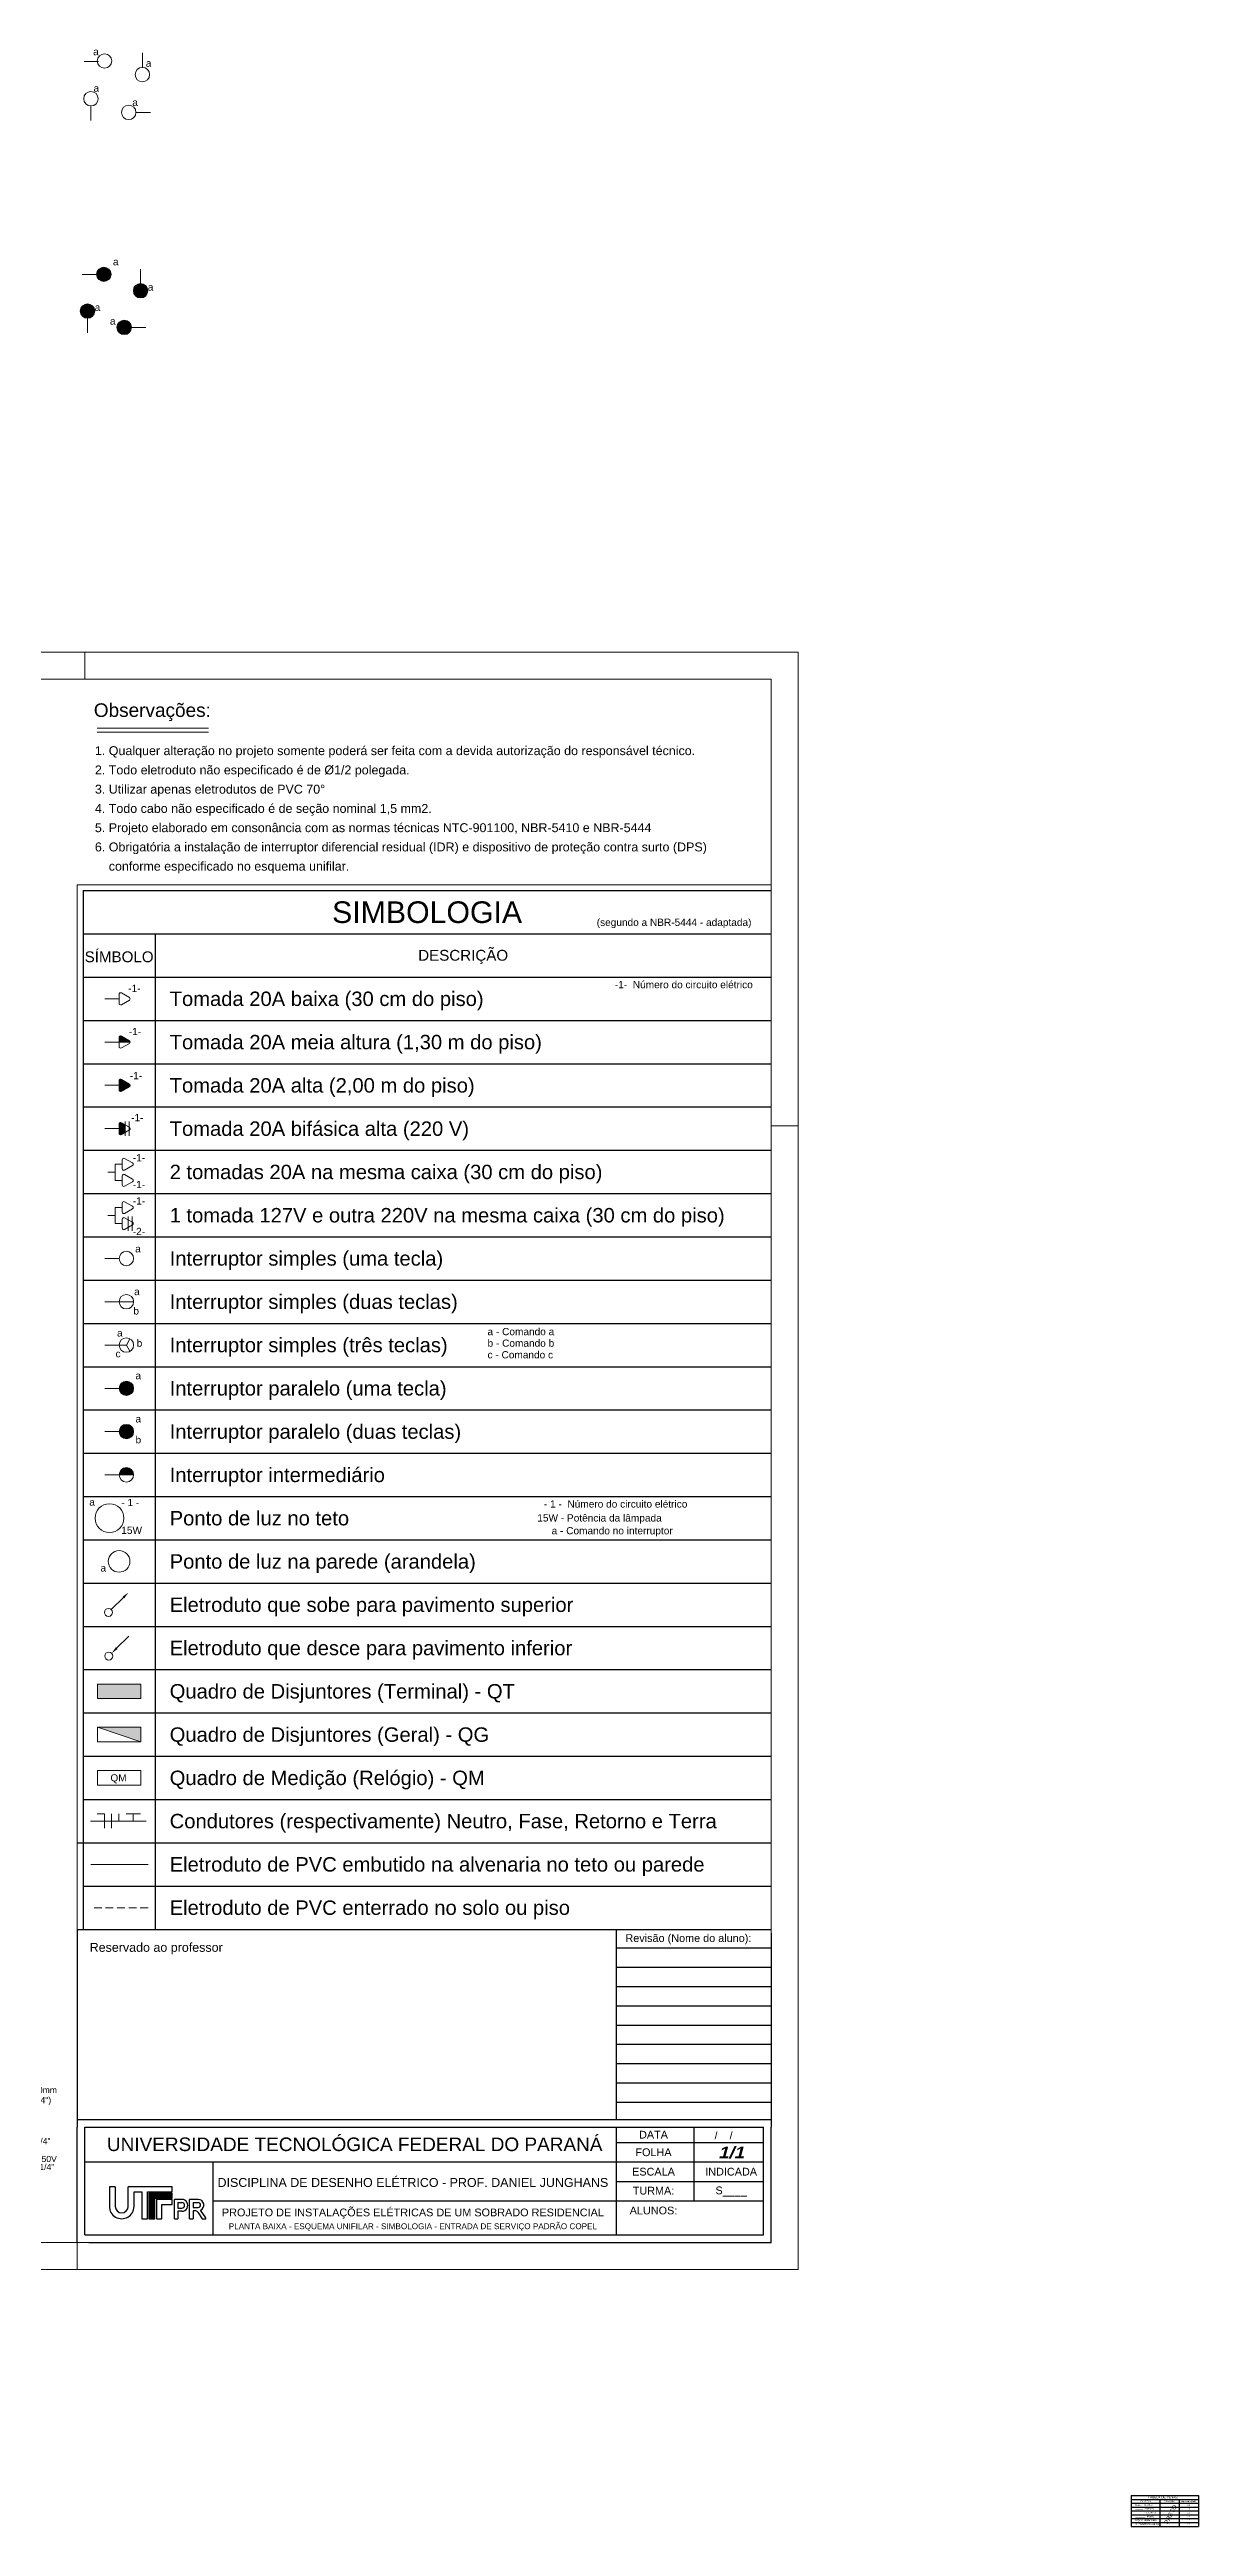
# Model space of a CAD drawing. Header units: millimetres. Extents: x 108055 to 152758, y 4876 to 37034.
# Drawn here: x 137855 to 152758, y 4876 to 37034 of the extents above; entities that cross this region are included whole.
import ezdxf
from ezdxf.enums import TextEntityAlignment as Align

# ---------------------------------------------------------------- set-up
doc = ezdxf.new("R2010")
doc.units = ezdxf.units.MM
doc.header["$LTSCALE"] = 200
doc.linetypes.add('DASHED', pattern=[0.75, 0.5, -0.25])
for name, color, linetype, lineweight in [('arquitetonico', 7, 'Continuous', 9), ('Eletrodutos', 4, 'Continuous', 9), ('simbologia', 2, 'Continuous', 9), ('Textos', 9, 'Continuous', 9)]:
    doc.layers.add(name, color=color, linetype=linetype, lineweight=lineweight)
for name, color, linetype in [('Fiação', 2, 'Continuous'), ('Paredes', 7, 'Continuous'), ('Texto', 9, 'Continuous')]:
    doc.layers.add(name, color=color, linetype=linetype)
doc.styles.add('bold', font='')
doc.styles.add('style1', font='arial.ttf')
doc.styles.get('bold').set_extended_font_data('Arial Black', italic=True)
pattern_1 = [(45, (64192.1583, 25036.961), (-0.883883476, 0.883883476), [])]

msp = doc.modelspace()

# ---------------------------------------------------------------- hatches: boundary and pattern name
at = {"layer": 'arquitetonico', "lineweight": -3}
h = msp.add_hatch(color=2, dxfattribs=at)
h.set_gradient(color1=(255, 255, 0), color2=(255, 255, 15), one_color=1, tint=0.53)
h.paths.add_polyline_path([(139444, 9201), (139144, 9201), (139144, 8870), (139219, 8870), (139219, 9137), (139444, 9137)])
at = {"layer": 'simbologia'}
for points in [[(138653, 34115, 1), (138466, 34115, 1)], [(139036, 33809, 1), (139036, 33996, 1)], [(138347, 33732, 1), (138347, 33545, 1)], [(138730, 33426, 1), (138917, 33426, 1)], [(138945, 19652, 1), (138757, 19652, 1)], [(138945, 19090, 1), (138757, 19090, 1)], [(138945, 18529, 1), (138757, 18529)], [(138476, 15813), (138476, 15625), (139038, 15625), (139038, 15813)], [(139038, 15063), (139038, 15251), (138476, 15251)]]:
    msp.add_hatch(color=256, dxfattribs=at).paths.add_polyline_path(points)
h = msp.add_hatch(dxfattribs=at)
h.set_pattern_fill('ANSI31', color=256, scale=10)
h.set_pattern_definition(pattern_1)
h.paths.add_polyline_path([(138900, 24148, 0.267949), (138890, 24165), (138787, 24224, 0.57735), (138757, 24207), (138757, 24148)])
h.paths.add_polyline_path([(138890, 23569, 0.57735), (138890, 23603), (138787, 23662, 0.57735), (138757, 23645), (138757, 23527, 0.57735), (138787, 23510)])
h = msp.add_hatch(dxfattribs=at)
h.set_pattern_fill('ANSI31', color=256, scale=10)
h.set_pattern_definition(pattern_1)
h.paths.add_polyline_path([(138787, 23100, 0.57735), (138757, 23083), (138757, 22965, 0.57735), (138787, 22948), (138835, 22975), (138835, 23073)], flags=16)
h.paths.add_polyline_path([(138787, 23100, 0.57735), (138757, 23083), (138757, 22965, 0.57735), (138787, 22948), (138886, 23004), (138886, 23044)], flags=17)
h.paths.add_polyline_path([(138890, 23041), (138787, 23100, 0.57735), (138757, 23083), (138757, 22965, 0.57735), (138787, 22948), (138890, 23007, 0.57735)])

# ---------------------------------------------------------------- linework, layer by layer
at = {"layer": 'arquitetonico'}
for p, q in [((147564, 29211), (117864, 29211)), ((138314, 28861), (138314, 29211)), ((147564, 8211), (147564, 29211)), ((139918, 28222), (138473, 28222)), ((139918, 28172), (138473, 28172)), ((138214, 8211), (138214, 8561)), ((117864, 8211), (147564, 8211))]:
    msp.add_line(p, q, dxfattribs=at)
at = {"layer": 'arquitetonico', "ltscale": 0.1}
msp.add_line((147564, 23061), (147214, 23061), dxfattribs=at)
at = {"layer": 'arquitetonico', "lineweight": -3}
for p, q in [((138214, 13752), (147214, 13752)), ((145211, 10161), (145211, 12628)), ((145211, 12386), (147214, 12386)), ((145211, 12136), (147214, 12136)), ((145211, 11886), (147214, 11886)), ((145211, 11636), (147214, 11636)), ((145211, 11386), (147214, 11386)), ((145211, 11136), (147214, 11136)), ((145211, 10886), (147214, 10886)), ((145211, 10636), (147214, 10636)), ((145211, 10386), (147214, 10386)), ((138314, 8661), (138314, 10061)), ((138314, 10061), (147114, 10061)), ((145211, 8661), (145211, 10061)), ((146218, 9104), (146218, 10061)), ((147114, 8661), (147114, 10061)), ((145211, 9859), (147114, 9859)), ((138314, 9608), (147114, 9608)), ((139975, 8661), (139975, 9608)), ((145211, 9356), (147114, 9356)), ((145211, 9356), (147114, 9356)), ((138631, 9286), (138631, 9029)), ((138707, 9286), (138631, 9286)), ((138707, 9286), (138707, 9031)), ((139444, 9286), (138875, 9286)), ((138875, 9031), (138875, 9286)), ((138951, 9219), (139050, 9219)), ((138951, 9031), (138951, 9219)), ((139050, 9219), (139050, 8870)), ((139124, 8870), (139124, 9219)), ((139124, 9219), (139444, 9219)), ((139144, 9201), (139144, 8870)), ((139444, 9201), (139144, 9201)), ((139219, 8870), (139219, 9137)), ((139219, 9137), (139444, 9137)), ((139444, 9122), (139244, 9122)), ((139244, 9122), (139244, 8870)), ((139313, 8870), (139313, 9056)), ((139313, 9056), (139444, 9056)), ((139444, 9219), (139444, 9286)), ((139444, 9137), (139444, 9201)), ((139444, 9056), (139444, 9122)), ((139476, 8870), (139476, 9122)), ((139572, 9122), (139476, 9122)), ((139520, 9080), (139520, 9010)), ((139520, 9080), (139571, 9080)), ((139520, 9010), (139571, 9010)), ((139783, 9122), (139670, 9122)), ((139670, 8870), (139670, 9122)), ((139717, 9081), (139717, 9017)), ((139717, 9081), (139783, 9081)), ((139717, 9017), (139783, 9017)), ((139975, 9104), (147114, 9104)), ((139050, 8870), (139124, 8870)), ((139144, 8870), (139219, 8870)), ((139244, 8870), (139313, 8870)), ((139476, 8870), (139520, 8870)), ((139571, 8968), (139520, 8968)), ((139520, 8968), (139520, 8870)), ((139670, 8870), (139717, 8870)), ((139743, 8975), (139717, 8975)), ((139717, 8975), (139717, 8870)), ((139778, 8955), (139836, 8870)), ((139881, 8884), (139813, 8983)), ((139836, 8870), (139881, 8870)), ((139881, 8870), (139881, 8884)), ((138314, 8661), (147114, 8661))]:
    msp.add_line(p, q, dxfattribs=at)
for centre, radius, start, end in [((138791, 9031), 160, 179.2417, 0), ((138791, 9031), 83.9, 180, 0), ((139571, 9045), 77.1, 270, 90.7895), ((139571, 9045), 35, 270, 90), ((139783, 9049), 72.9, 154.1035, 154.6042), ((139783, 9049), 72.9, 205.3958, 205.8965), ((139783, 9049), 72.9, 294.2136, 90), ((139783, 9049), 31.8, 270, 90), ((139743, 8935), 40.4, 29.8607, 90)]:
    msp.add_arc(centre, radius, start, end, dxfattribs=at)
at = {"layer": 'Eletrodutos'}
for p, q in [((147214, 28861), (118864, 28861)), ((147214, 8561), (147214, 28861)), ((138214, 26189), (147214, 26189)), ((138214, 26189), (138214, 12628)), ((147214, 26189), (147214, 12628)), ((139107, 14033), (138385, 14033)), ((139132, 13471), (138392, 13471)), ((118864, 8561), (147214, 8561))]:
    msp.add_line(p, q, dxfattribs=at)
at = {"layer": 'Eletrodutos', "linetype": 'DASHED'}
msp.add_line((139132, 12909), (138392, 12909), dxfattribs=at)
at = {"layer": 'Eletrodutos', "lineweight": -3}
for p, q in [((138214, 12628), (147214, 12628)), ((138214, 12628), (138214, 10061)), ((147214, 12579), (147214, 10061)), ((138214, 10161), (147214, 10161)), ((138214, 8561), (138214, 10061)), ((147214, 8561), (147214, 10061)), ((138364, 8561), (147214, 8561))]:
    msp.add_line(p, q, dxfattribs=at)
at = {"layer": 'Fiação', "linetype": 'Continuous'}
for p, q in [((151886, 5277), (152758, 5277)), ((151886, 5277), (151886, 4876)), ((151886, 5227), (152758, 5227)), ((151886, 5177), (152758, 5177)), ((152258, 5227), (152258, 4876)), ((152508, 5227), (152508, 4876)), ((152758, 5277), (152758, 4876)), ((151886, 5127), (152758, 5127)), ((151886, 5077), (152758, 5077)), ((151886, 5077), (152758, 5077)), ((151886, 5027), (152758, 5027)), ((151886, 4979), (152758, 4979)), ((151886, 4927), (152758, 4927)), ((151886, 4876), (152758, 4876))]:
    msp.add_line(p, q, dxfattribs=at)
at = {"layer": 'simbologia'}
for p, q in [((139059, 36989), (139059, 36802)), ((138302, 36877), (138489, 36877)), ((138391, 36114), (138391, 36301)), ((139163, 36218), (138975, 36218)), ((138278, 34115), (138466, 34115)), ((139036, 34183), (139036, 33996)), ((138347, 33357), (138347, 33545)), ((139104, 33426), (138917, 33426)), ((138757, 24710), (138570, 24710)), ((138757, 24148), (138570, 24148)), ((138900, 24148), (138757, 24148)), ((138757, 23586), (138570, 23586)), ((138757, 23024), (138570, 23024)), ((138835, 23118), (138835, 22930)), ((138886, 23118), (138886, 22930)), ((138798, 22561), (138704, 22561)), ((138704, 22561), (138704, 22352)), ((138704, 22457), (138610, 22457)), ((138798, 22352), (138704, 22352)), ((138704, 21895), (138610, 21895)), ((138798, 21999), (138704, 21999)), ((138704, 21999), (138704, 21790)), ((138875, 21884), (138875, 21697)), ((138926, 21884), (138926, 21697)), ((138798, 21790), (138704, 21790)), ((138570, 21338), (138757, 21338)), ((138570, 20776), (138757, 20776)), ((138757, 20776), (138945, 20776)), ((138851, 20214), (138898, 20295)), ((138570, 20214), (138757, 20214)), ((138851, 20214), (138757, 20214)), ((138851, 20214), (138898, 20133)), ((138570, 19652), (138757, 19652)), ((138570, 19090), (138757, 19090)), ((138570, 18529), (138757, 18529)), ((138757, 18529), (138945, 18529)), ((138813, 16937), (138656, 16780)), ((138882, 16436), (138725, 16278)), ((138725, 16278), (138882, 16436)), ((139038, 15063), (138476, 15251)), ((138566, 14127), (138473, 14127)), ((138566, 14127), (138566, 13940)), ((138660, 14127), (138660, 13940)), ((138754, 14127), (138754, 14033)), ((139035, 14127), (138847, 14127)), ((138941, 14127), (138941, 14033))]:
    msp.add_line(p, q, dxfattribs=at)
for points in [[(138757, 24769), (138757, 24651, 0.57735), (138787, 24633), (138890, 24692, 0.57735), (138890, 24727), (138787, 24786, 0.57735)], [(138757, 24207), (138757, 24089, 0.57735), (138787, 24071), (138890, 24130, 0.57735), (138890, 24165), (138787, 24224, 0.57735)], [(138757, 23645), (138757, 23527, 0.57735), (138787, 23510), (138890, 23569, 0.57735), (138890, 23603), (138787, 23662, 0.57735)], [(138757, 23083), (138757, 22965, 0.57735), (138787, 22948), (138890, 23007, 0.57735), (138890, 23041), (138787, 23100, 0.57735)], [(138798, 22620), (138798, 22502, 0.57735), (138828, 22485), (138930, 22544, 0.57735), (138930, 22578), (138828, 22637, 0.57735)], [(138798, 22411), (138798, 22293, 0.57735), (138828, 22276), (138930, 22335, 0.57735), (138930, 22369), (138828, 22429, 0.57735)], [(138798, 22058), (138798, 21940, 0.57735), (138828, 21923), (138930, 21982, 0.57735), (138930, 22016), (138828, 22075, 0.57735)], [(138798, 21849), (138798, 21731, 0.57735), (138828, 21714), (138930, 21773, 0.57735), (138930, 21808), (138828, 21867, 0.57735)]]:
    msp.add_lwpolyline(points, format="xyb", close=True, dxfattribs=at)
for points in [[(138476, 15625), (139038, 15625), (139038, 15813), (138476, 15813)], [(138476, 15063), (139038, 15063), (139038, 15251), (138476, 15251)], [(138476, 14501), (139038, 14501), (139038, 14689), (138476, 14689)]]:
    msp.add_lwpolyline(points, close=True, dxfattribs=at)
for centre, radius in [((138568, 36885), 93.7), ((139059, 36708), 93.7), ((138391, 36395), 93.7), ((138882, 36218), 93.7), ((138559, 34115), 93.7), ((139036, 33902), 93.7), ((138347, 33638), 93.7), ((138823, 33426), 93.7), ((138851, 21338), 93.7), ((138851, 20776), 93.7), ((138851, 20214), 93.7), ((138851, 19652), 93.7), ((138851, 19090), 93.7), ((138851, 18529), 93.7), ((138632, 17967), 187), ((138632, 17967), 187), ((138757, 17405), 140), ((138619, 16743), 52.4), ((138623, 16176), 52.4)]:
    msp.add_circle(centre, radius, dxfattribs=at)
for points in [[(138803, 16948), (138824, 16926), (138878, 17002)], [(138736, 16267), (138714, 16289), (138660, 16213)]]:
    msp.add_solid(points, dxfattribs=at)
at = {"layer": 'Texto'}
for p, q in [((138289, 26115), (147214, 26115)), ((138289, 26115), (138289, 12628)), ((138289, 25553), (147214, 25553)), ((139226, 25553), (139226, 12628)), ((138289, 24991), (147214, 24991)), ((138289, 24429), (147214, 24429)), ((138289, 23867), (147214, 23867)), ((138289, 23305), (147214, 23305)), ((138289, 22743), (147214, 22743)), ((138289, 22181), (147214, 22181)), ((138289, 21619), (147214, 21619)), ((138289, 21057), (147214, 21057)), ((138289, 20495), (147214, 20495)), ((138289, 19933), (147214, 19933)), ((138289, 19371), (147214, 19371)), ((138289, 18810), (147214, 18810)), ((138289, 18248), (147214, 18248)), ((138289, 17686), (147214, 17686)), ((138289, 17124), (147214, 17124)), ((138289, 16562), (147214, 16562)), ((138289, 16000), (147214, 16000)), ((138289, 15438), (147214, 15438)), ((138289, 14876), (147214, 14876)), ((138289, 14314), (147214, 14314)), ((138289, 13752), (147214, 13752)), ((138289, 13190), (147214, 13190)), ((138214, 12628), (147214, 12628))]:
    msp.add_line(p, q, dxfattribs=at)

# ---------------------------------------------------------------- texts
at = {"layer": 'Paredes', "style": 'style1'}
for s, p in [('Branco     (paredes)', (151938, 5146)), ('Cor na Tela', (152007, 5196)), ('Cor no papel', (152308, 5196)), ('Espessura (mm)', (152532, 5194)), ('_______  (símbolos)', (151938, 5096)), ('_______   (Eletrodutos)', (151938, 5046)), ('_________   (Fiação)', (151938, 4996)), ('magenta   (Barramento)', (151936, 4948)), (' 9   (Texto/Cotas/Hachuras)', (151936, 4896))]:
    msp.add_text(s, height=18.58, dxfattribs=at).set_placement(p)
for s, height, p in [('TABELA DE PENAS', 30, (152295, 5255)), ('0.2', 18.6, (152633, 5152)), ('0.4', 18.6, (152633, 5102)), ('0.6', 18.6, (152633, 5052)), ('0.3', 18.6, (152633, 5002)), ('0.2', 18.6, (152633, 4902)), ('1.0', 18.6, (152633, 4954))]:
    msp.add_text(s, height=height, dxfattribs=at).set_placement(p, align=Align.MIDDLE)
msp.add_text('PRETO', height=55.8, rotation=63.0231, dxfattribs=at).set_placement((152360, 4899))
at = {"layer": 'Texto', "style": 'style1'}
for s, height, p in [('a', 93.7, (138420, 36960)), ('a', 93.7, (139103, 36810)), ('a', 93.7, (138425, 36485)), ('a', 93.7, (138928, 36301)), ('a', 93.7, (138677, 34233)), ('a', 93.7, (139129, 33904)), ('a', 93.7, (138440, 33640)), ('a', 93.7, (138638, 33462)), ('-1-', 93.7, (138875, 24798)), ('Tomada 20A baixa (30 cm do piso)', 187.31, (139413, 24616)), ('       -1-  Número do circuito elétrico', 93.65, (144934, 24847)), ('-1-', 93.7, (138883, 24238)), ('Tomada 20A meia altura (1,30 m do piso)', 187.31, (139413, 24054)), ('-1-', 93.7, (138896, 23665)), ('Tomada 20A alta (2,00 m do piso)', 187.31, (139413, 23492)), ('-1-', 93.7, (138912, 23120)), ('Tomada 20A bifásica alta (220 V)', 187.31, (139413, 22930)), ('-1-', 93.7, (138934, 22599)), ('2 tomadas 20A na mesma caixa (30 cm do piso)', 187.31, (139413, 22368)), ('-1-', 93.7, (138934, 22252)), ('-1-', 93.7, (138934, 22038)), ('1 tomada 127V e outra 220V na mesma caixa (30 cm do piso)', 187.31, (139413, 21806)), ('-2-', 93.7, (138934, 21642)), ('a', 93.7, (138965, 21417)), ('Interruptor simples (uma tecla)', 187.31, (139413, 21245)), ('a', 93.7, (138951, 20862)), ('b', 93.7, (138942, 20611)), ('Interruptor simples (duas teclas)', 187.31, (139413, 20683)), ('a', 93.7, (138730, 20325)), ('b', 93.7, (138985, 20192)), ('Interruptor simples (três teclas)', 187.31, (139413, 20121)), ('a - Comando a', 93.65, (143536, 20342)), ('b - Comando b', 93.65, (143536, 20192)), ('c', 93.7, (138711, 20055)), ('c - Comando c', 93.65, (143536, 20041)), ('a', 93.7, (138969, 19771)), ('Interruptor paralelo (uma tecla)', 187.31, (139413, 19559)), ('a', 93.7, (138969, 19209)), ('b', 93.7, (138970, 18937)), ('Interruptor paralelo (duas teclas)', 187.31, (139413, 18997)), ('Interruptor intermediário', 187.31, (139413, 18435)), ('a', 93.7, (138370, 18129)), ('- 1 -', 93.7, (138785, 18123)), ('Ponto de luz no teto', 187.31, (139413, 17873)), ('     15W - Potência da lâmpada', 93.65, (144000, 17923)), ('       - 1 -  Número do circuito elétrico', 93.65, (144013, 18104)), ('15W', 93.7, (138785, 17762)), ('15W', 93.7, (138785, 17762)), ('        a - Comando no interruptor', 93.65, (144077, 17757)), ('Ponto de luz na parede (arandela)', 187.31, (139413, 17311)), ('a', 93.7, (138515, 17273)), ('Eletroduto que sobe para pavimento superior', 187.31, (139413, 16749)), ('Eletroduto que desce para pavimento inferior', 187.31, (139413, 16187)), ('Quadro de Disjuntores (Terminal) - QT', 187.31, (139413, 15625)), ('Quadro de Disjuntores (Geral) - QG', 187.31, (139413, 15063)), ('QM', 93.7, (138644, 14548)), ('Quadro de Medição (Relógio) - QM', 187.31, (139413, 14501)), ('Condutores (respectivamente) Neutro, Fase, Retorno e Terra', 187.31, (139413, 13940)), ('Eletroduto de PVC embutido na alvenaria no teto ou parede', 187.31, (139413, 13378)), ('Eletroduto de PVC enterrado no solo ou piso', 187.31, (139413, 12816))]:
    msp.add_text(s, height=height, dxfattribs=at).set_placement(p)
at = {"layer": 'Texto', "lineweight": -3, "style": 'style1'}
for s, height, p in [('Observações:', 176.21, (138429, 28369)), ('1. Qualquer alteração no projeto somente poderá ser feita com a devida autorização do responsável técnico.', 115.794, (138443, 27873)), ('2. Todo eletroduto não especificado é de %%C1/2 polegada.', 115.79, (138443, 27623)), ('3. Utilizar apenas eletrodutos de PVC 70%%D', 115.79, (138443, 27373)), ('4. Todo cabo não especificado é de seção nominal 1,5 mm2.', 115.79, (138443, 27123)), ('5. Projeto elaborado em consonância com as normas técnicas NTC-901100, NBR-5410 e NBR-5444', 115.79, (138443, 26873)), ('6. Obrigatória a instalação de interruptor diferencial residual (IDR) e dispositivo de proteção contra surto (DPS)', 115.794, (138443, 26623)), ('    conforme especificado no esquema unifilar.', 115.79, (138443, 26373))]:
    msp.add_text(s, height=height, dxfattribs=at).set_placement(p)
at = {"layer": 'Texto', "style": 'style1'}
for s, height, p in [('SIMBOLOGIA', 281, (142752, 25834)), ('(segundo a NBR-5444 - adaptada)', 93.65, (145956, 25691)), ('SÍMBOLO', 140.5, (138757, 25272)), ('DESCRIÇÃO', 140.5, (143220, 25272))]:
    msp.add_text(s, height=height, dxfattribs=at).set_placement(p, align=Align.MIDDLE)
at = {"layer": 'Texto', "lineweight": -3}
for s, height, style, p in [('Revisão (Nome do aluno):', 100.69, 'style1', (146142, 12502)), ('Reservado ao professor', 115.79, 'style1', (139238, 12380)), ('UNIVERSIDADE TECNOLÓGICA FEDERAL DO PARANÁ', 176.21, 'style1', (141813, 9859)), ('DATA', 100.7, 'style1', (145689, 9962)), (' /    /      ', 100.69, 'style1', (146696, 9954)), ('FOLHA', 100.7, 'style1', (145689, 9734)), ('1/1', 151, 'bold', (146696, 9734)), ('DISCIPLINA DE DESENHO ELÉTRICO - PROF. DANIEL JUNGHANS', 115.79, 'style1', (142568, 9356)), ('ESCALA', 100.7, 'style1', (145689, 9482)), ('INDICADA', 100.7, 'style1', (146696, 9482)), ('PROJETO DE INSTALAÇÕES ELÉTRICAS DE UM SOBRADO RESIDENCIAL', 100.69, 'style1', (142568, 8951)), ('ALUNOS:', 100.7, 'style1', (145689, 8978)), ('TURMA:', 100.7, 'style1', (145689, 9235)), ('S____', 100.7, 'style1', (146696, 9225)), ('PLANTA BAIXA - ESQUEMA UNIFILAR - SIMBOLOGIA - ENTRADA DE SERVIÇO PADRÃO COPEL', 75.52, 'style1', (142568, 8772))]:
    msp.add_text(s, height=height, dxfattribs=dict(at, style=style)).set_placement(p, align=Align.MIDDLE)
at = {"layer": 'Textos', "style": 'style1'}
for s, height, p in [('Caixa de passagem 100x100x50mm', 79.87, (136140, 10502)), ('(4x4")', 79.9, (137582, 10371)), (' de PVC %%C25 mm ou 3/4"', 79.87, (136612, 9839)), ('3#10(10)T10mm²-750V', 79.87, (136790, 9607)), ('PVC %%C40mm ou 1.1/4"', 79.87, (136786, 9503))]:
    msp.add_text(s, height=height, rotation=0, dxfattribs=at).set_placement(p)

doc.saveas('drawing.dxf')
